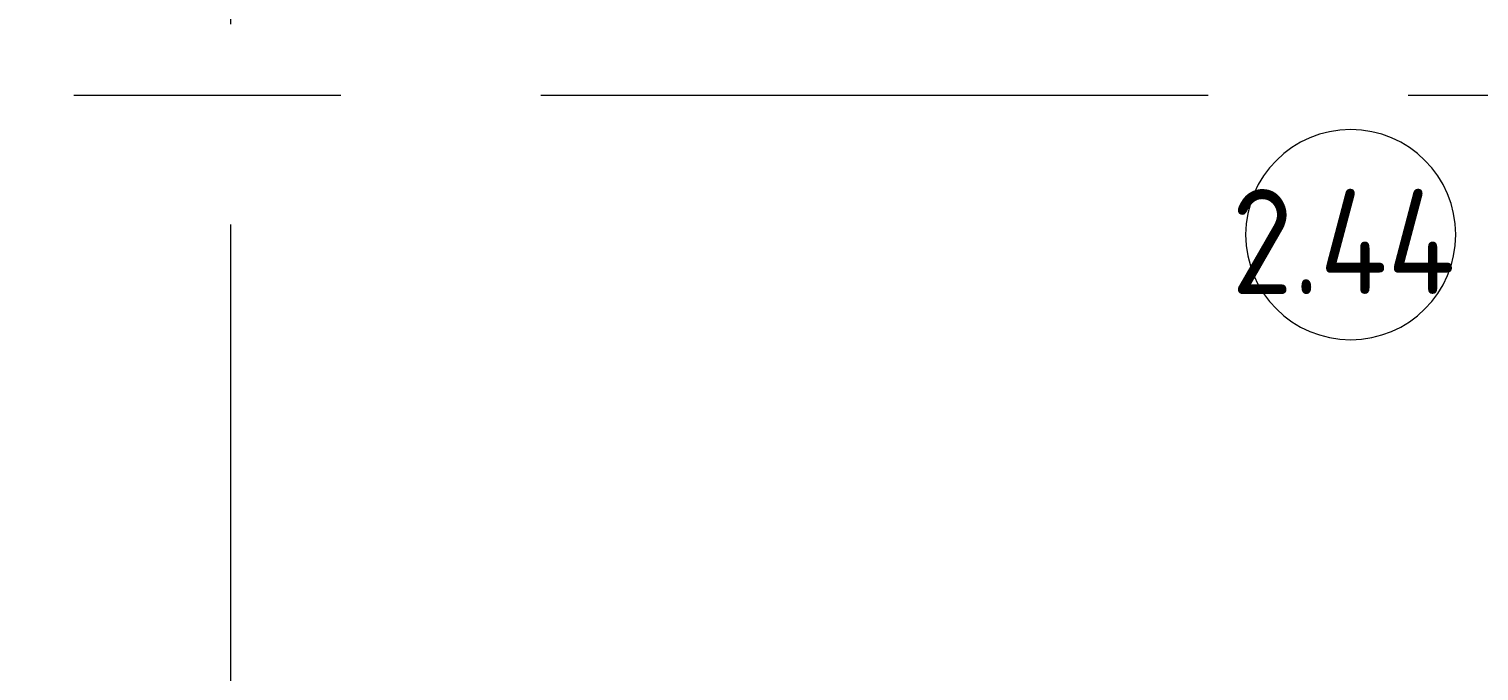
# Model space of a CAD drawing. Header units: millimetres. Extents: x 81037 to 284518, y -8553 to 29000.
# Drawn here: x 110230 to 113680, y 2230 to 3758 of the extents above; entities that cross this region are included whole.
import ezdxf

# ---------------------------------------------------------------- set-up
doc = ezdxf.new("R2010")
doc.units = ezdxf.units.MM
doc.linetypes.add('Осевая', pattern=[3175, 635, -476.25, 1587.5, -476.25])
doc.layers.add('A-AREA-IDEN', color=7, linetype='Continuous', lineweight=9)
doc.layers.add('Оси-2', color=7, linetype='Осевая', lineweight=9)
doc.styles.add('GOST Common', font='GOST_Common.ttf', dxfattribs={"width": 0.9, "height": 250})

# ---------------------------------------------------------------- blocks, each defined once
blk = doc.blocks.new('Марка_Помещения - Номер-25198446-План монтажа стен и перегородок 2 этажа в осях 23_33')
at = {"layer": 'A-AREA-IDEN'}
for start, end in [(360, 180), (180, 360)]:
    blk.add_arc((0, 0), 2.5, start, end, dxfattribs=at)

msp = doc.modelspace()

# ---------------------------------------------------------------- linework, layer by layer
at = {"layer": 'Оси-2'}
for p, q in [((110710, 593.7), (110710, 19528.3)), ((84936.7, 3600), (122760, 3600))]:
    msp.add_line(p, q, dxfattribs=at)

# ---------------------------------------------------------------- block references
at = {"layer": 'A-AREA-IDEN', "xscale": 99.99999999999993, "yscale": 99.99999999999993, "zscale": 99.99999999999993}
msp.add_blockref('Марка_Помещения - Номер-25198446-План монтажа стен и перегородок 2 этажа в осях 23_33', (113374.7, 3268.1), dxfattribs=at)

# ---------------------------------------------------------------- texts
at = {"layer": 'A-AREA-IDEN', "insert": (113090.9, 3376.6), "char_height": 250, "width": 707.088, "attachment_point": 1, "style": 'GOST Common'}
msp.add_mtext('2.44', dxfattribs=at)

doc.saveas('drawing.dxf')
